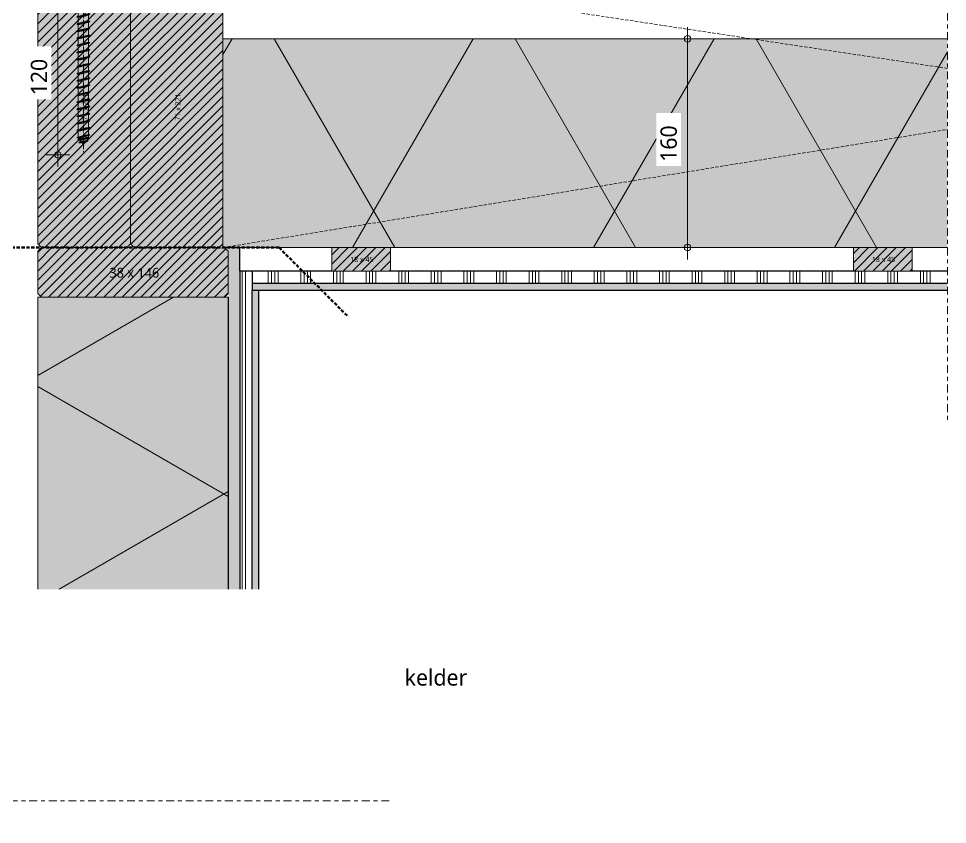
# Model space of a CAD drawing. Header units: millimetres. Extents: x 2927 to 18500, y -7154 to 6447.
# Drawn here: x 7344 to 8056, y 3531 to 4149 of the extents above; entities that cross this region are included whole.
import ezdxf

# ---------------------------------------------------------------- set-up
doc = ezdxf.new("R2010")
doc.units = ezdxf.units.MM
for name, pattern in [('MV_center', [15, 6, -3, 3, -3]), ('MV_hartlijn_staal', [6.6, 5, -0.8, 0, -0.8]), ('MV_hidden', [3.75, 2.5, -1.25])]:
    doc.linetypes.add(name, pattern=pattern)
for name, color, linetype, lineweight in [('A-ANNO-DIMS', 211, 'Continuous', 13), ('A-ANNO-DIMS-5', 211, 'Continuous', 13), ('A-ANNO-NOTE', 131, 'Continuous', 18), ('A-DETL', 90, 'Continuous', 13), ('A-DETL-GENF', 92, 'Continuous', 18), ('A-DETL-MEDM', 33, 'Continuous', 18), ('G-ANNO-TEXT', 231, 'Continuous', 13)]:
    doc.layers.add(name, color=color, linetype=linetype, lineweight=lineweight)
doc.styles.add('Segoe UI', font='segoeui.ttf', dxfattribs={"height": 7.5})
doc.styles.add('Segoe UI_1', font='segoeui.ttf', dxfattribs={"height": 4})
doc.styles.add('Segoe UI_3', font='segoeui.ttf', dxfattribs={"height": 12.5})
doc.dimstyles.new('2_5_mm', dxfattribs={"dimscale": 304.8, "dimtxt": 13.092049, "dimasz": 0.016404, "dimexe": 0.029528, "dimexo": 0.0625, "dimgap": 0.014764, "dimtad": 1, "dimdec": 0, "dimzin": 0, "dimdsep": 46, "dimtxsty": 'Segoe UI_3', "dimblk1": 'DOTBLANK', "dimblk2": 'DOTBLANK', "dimsah": 1, "dimcen": 0.09, "dimdle": 0.029528, "dimazin": 0, "dimtfac": 1, "dimtdec": 4, "dimtix": 1, "dimtmove": 0, "dimatfit": 3, "dimfxl": 0.029528, "dimfxlon": 1, "dimtvp": 1, "dimtfill": 1, "dimtolj": 1, "dimtzin": 0, "dimarcsym": 2})
pattern_1 = [(0, (0, 0), (20.32, 5.08), [1.676, -13.564, 1.676, -13.564, -81.28]), (0, (0, 0), (20.32, 5.08), [-30.48, 1.676, -28.804, 1.676, -13.564, -35.56]), (0, (0, 0), (20.32, 5.08), [-76.2, 1.676, -8.484, 1.676, -23.724]), (120, (7.62, 2.54), (-14.559409, 15.0576362), [1.676, -13.564, 1.676, -13.564, -81.28]), (120, (7.62, 2.54), (-14.559409, 15.0576362), [-30.48, 1.676, -28.804, 1.676, -13.564, -35.56]), (120, (7.62, 2.54), (-14.559409, 15.0576362), [-76.2, 1.676, -8.484, 1.676, -23.724]), (240, (10.16, 12.7), (-5.760591, -20.1376362), [1.676, -13.564, 1.676, -13.564, -81.28]), (240, (10.16, 12.7), (-5.760591, -20.1376362), [-30.48, 1.676, -28.804, 1.676, -13.564, -35.56]), (240, (10.16, 12.7), (-5.760591, -20.1376362), [-76.2, 1.676, -8.484, 1.676, -23.724])]
pattern_2 = [(90, (10, 0), (-25, 1e-15), []), (90, (12.5, 0), (-25, 1e-15), []), (90, (15, 0), (-25, 1e-15), []), (90, (17.5, 0), (-25, 1e-15), [])]

# ---------------------------------------------------------------- blocks, each defined once
blk = doc.blocks.new('42 isolatie - Type 1-3770033-Details Domera')
at = {"layer": 'A-DETL-GENF'}
blk.add_hatch(color=256, dxfattribs=at).paths.add_polyline_path([(201.56, -146.8), (425.32, -146.8), (425.32, -0.8), (201.56, -0.8), (201.56, -143.97)])
at = {"layer": 'A-DETL-GENF', "lineweight": 13}
h = blk.add_hatch(dxfattribs=at)
h.set_pattern_fill('FP_39', color=256, style=0, pattern_type=2)
h.set_pattern_definition([(300, (-2364.6, -150.86), (-129.904, -75), []), (240, (-2364.6, -150.86), (-129.904, 75), [])])
h.paths.add_polyline_path([(201.56, -146.8), (425.32, -146.8), (425.32, -0.8), (201.56, -0.8), (201.56, -143.97)])
at = {"layer": 'A-DETL-GENF'}
for p, q in [((425.32, -0.8), (201.56, -0.8)), ((425.32, -0.8), (201.56, -0.8)), ((425.32, -3.63), (425.32, -0.8)), ((425.32, -143.97), (425.32, -3.63)), ((201.56, -146.8), (425.32, -146.8)), ((425.32, -146.8), (425.32, -143.97))]:
    blk.add_line(p, q, dxfattribs=at)
blk = doc.blocks.new('NLRS_00_DI_maskeer - Type 1-4234569-Details Domera')
at = {"layer": 'A-DETL-GENF', "linetype": 'MV_center'}
blk.add_line((-100, 0), (599.5, 0), dxfattribs=at)
blk = doc.blocks.new('42 isolatie - Type 1-3769867-Details Domera')
at = {"layer": 'A-DETL-GENF'}
blk.add_hatch(color=256, dxfattribs=at).paths.add_polyline_path([(528.66, 0.8), (555.78, 0.8), (555.78, 160.8), (0.28, 160.8), (0.28, 0.8), (483.66, 0.8)])
at = {"layer": 'A-DETL-GENF', "lineweight": 13}
h = blk.add_hatch(dxfattribs=at)
h.set_pattern_fill('FP_48', color=256, style=0, pattern_type=2)
h.set_pattern_definition([(60, (-2360.91, 160.98), (-138.564, 80), []), (120, (-2360.91, 160.98), (-138.564, -80), [])])
h.paths.add_polyline_path([(528.66, 0.8), (555.78, 0.8), (555.78, 160.8), (0.28, 160.8), (0.28, 0.8), (483.66, 0.8)])
at = {"layer": 'A-DETL-GENF'}
for p, q in [((555.78, 160.8), (0.28, 160.8)), ((0.28, 160.8), (0.28, 3.63)), ((555.78, 160.8), (0.28, 160.8)), ((0.28, 3.63), (0.28, 0.8)), ((0.28, 0.8), (1.45, 0.8)), ((1.45, 0.8), (4.28, 0.8)), ((4.28, 0.8), (83.66, 0.8)), ((4.28, 0.8), (83.66, 0.8)), ((83.66, 0.8), (128.66, 0.8)), ((128.66, 0.8), (483.66, 0.8)), ((128.66, 0.8), (483.66, 0.8)), ((483.66, 0.8), (528.66, 0.8)), ((528.66, 0.8), (555.78, 0.8)), ((528.66, 0.8), (555.78, 0.8))]:
    blk.add_line(p, q, dxfattribs=at)
blk = doc.blocks.new('00 hout_rechthoekig_sls - Vuren 18x45-3138897-Details Domera')
at = {"layer": 'A-DETL-GENF', "lineweight": 13}
blk.add_hatch(color=256, dxfattribs=at).paths.add_polyline_path([(45, -18), (45, 0), (0, 0), (0, -18)])
at = {"layer": 'A-DETL-MEDM', "lineweight": 13}
h = blk.add_hatch(dxfattribs=at)
h.set_pattern_fill('FP_49', color=256, style=0, pattern_type=2)
h.set_pattern_definition([(45, (-7583.669, -3973.144), (-3.535534, 3.535534), [])])
h.paths.add_polyline_path([(45, -18), (45, 0), (0, 0), (0, -18)])
at = {"layer": 'A-DETL-MEDM'}
for p, q in [((0, 0), (45, 0)), ((0, -18), (0, 0)), ((45, 0), (45, -18)), ((45, 0), (45, -18)), ((45, 0), (45, -18)), ((45, -18), (0, -18)), ((45, -18), (0, -18))]:
    blk.add_line(p, q, dxfattribs=at)
blk = doc.blocks.new('00 hout_rechthoekig_sls - Vuren 18x45-V21-Details Domera')
at = {"layer": 'A-DETL-GENF', "lineweight": 13}
blk.add_hatch(color=256, dxfattribs=at).paths.add_polyline_path([(45, -18), (45, 0), (0, 0), (0, -18)])
at = {"layer": 'A-DETL-MEDM', "lineweight": 13}
h = blk.add_hatch(dxfattribs=at)
h.set_pattern_fill('FP_50', color=256, style=0, pattern_type=2)
h.set_pattern_definition([(45, (-7983.669, -3973.144), (-3.535534, 3.535534), [])])
h.paths.add_polyline_path([(45, -18), (45, 0), (0, 0), (0, -18)])
at = {"layer": 'A-DETL-MEDM'}
for p, q in [((0, 0), (45, 0)), ((0, -18), (0, 0)), ((45, 0), (45, -18)), ((45, 0), (45, -18)), ((45, 0), (45, -18)), ((45, -18), (0, -18)), ((45, -18), (0, -18))]:
    blk.add_line(p, q, dxfattribs=at)
blk = doc.blocks.new('00 hout_rechthoekig_sls - Vuren 71x221-4309774-Details Domera')
at = {"layer": 'A-DETL-GENF'}
blk.add_hatch(color=256, dxfattribs=at).paths.add_polyline_path([(221, -2.83), (218.17, 0), (2.83, 0), (0, -2.83), (0, -68.17), (2.83, -71), (218.17, -71), (221, -68.17), (221, -24.13)])
at = {"layer": 'A-DETL-MEDM', "lineweight": 13}
h = blk.add_hatch(dxfattribs=at)
h.set_pattern_fill('FP_51', color=256, style=0, pattern_type=2)
h.set_pattern_definition([(135, (4194.144, -7429.284), (-3.535534, -3.535534), [])])
h.paths.add_polyline_path([(221, -68.17), (221, -2.83), (218.17, 0), (2.83, 0), (0, -2.83), (0, -68.17), (2.83, -71), (218.17, -71)])
at = {"layer": 'A-DETL-MEDM'}
for p, q in [((0, -2.83), (2.83, 0)), ((2.83, 0), (0, -2.83)), ((218.17, 0), (221, -2.83)), ((218.17, 0), (221, -2.83)), ((2.83, -71), (0, -68.17)), ((0, -68.17), (2.83, -71)), ((2.83, -71), (218.17, -71)), ((221, -68.17), (218.17, -71)), ((218.17, -71), (221, -68.17))]:
    blk.add_line(p, q, dxfattribs=at)
blk = doc.blocks.new('00 hout_rechthoekig_sls - SLS 38x146-V22-Details Domera')
at = {"layer": 'A-DETL-GENF'}
blk.add_hatch(color=256, dxfattribs=at).paths.add_polyline_path([(46.87, -38), (143.17, -38), (146, -35.17), (146, -2.83), (143.17, 0), (2.83, 0), (0, -2.83), (0, -35.17), (2.83, -38)])
at = {"layer": 'A-DETL-MEDM', "lineweight": 13}
h = blk.add_hatch(dxfattribs=at)
h.set_pattern_fill('FP_52', color=256, style=0, pattern_type=2)
h.set_pattern_definition([(45, (-7358.284, -3973.144), (-3.535534, 3.535534), [])])
h.paths.add_polyline_path([(46.87, -38), (143.17, -38), (146, -35.17), (146, -2.83), (143.17, 0), (2.83, 0), (0, -2.83), (0, -35.17), (2.83, -38)])
at = {"layer": 'A-DETL-MEDM'}
for p, q in [((0, -2.83), (2.83, 0)), ((2.83, 0), (0, -2.83)), ((2.83, 0), (71, 0)), ((142, 0), (143.17, 0)), ((143.17, 0), (146, -2.83)), ((0, -2.83), (0, -35.17)), ((143.17, 0), (146, -2.83)), ((146, -35.17), (146, -2.83)), ((2.83, -38), (0, -35.17)), ((0, -35.17), (2.83, -38)), ((146, -35.17), (143.17, -38)), ((143.17, -38), (146, -35.17)), ((2.83, -38), (143.17, -38))]:
    blk.add_line(p, q, dxfattribs=at)
blk = doc.blocks.new('00 hout_rechthoekig_sls - Vuren 71x221-V23-Details Domera')
at = {"layer": 'A-DETL-GENF'}
blk.add_hatch(color=256, dxfattribs=at).paths.add_polyline_path([(221, -2.83), (218.17, 0), (2.83, 0), (0, -2.83), (0, -68.17), (2.83, -71), (218.17, -71), (221, -68.17)])
at = {"layer": 'A-DETL-MEDM', "lineweight": 13}
h = blk.add_hatch(dxfattribs=at)
h.set_pattern_fill('FP_53', color=256, style=0, pattern_type=2)
h.set_pattern_definition([(135, (4194.144, -7500.284), (-3.535534, -3.535534), [])])
h.paths.add_polyline_path([(221, -68.17), (221, -2.83), (218.17, 0), (2.83, 0), (0, -2.83), (0, -68.17), (2.83, -71), (218.17, -71)])
at = {"layer": 'A-DETL-MEDM'}
for p, q in [((0, -2.83), (2.83, 0)), ((2.83, 0), (0, -2.83)), ((2.83, 0), (218.17, 0)), ((218.17, 0), (221, -2.83)), ((218.17, 0), (221, -2.83)), ((221, -68.17), (221, -2.83)), ((0, -29), (0, -38)), ((2.83, -71), (0, -68.17)), ((0, -68.17), (2.83, -71)), ((2.83, -71), (218.17, -71)), ((221, -68.17), (218.17, -71)), ((218.17, -71), (221, -68.17))]:
    blk.add_line(p, q, dxfattribs=at)
blk = doc.blocks.new('28 schroeven 2D - Tellerkop-schroef 10_0x180mm-3218140-Details Domera')
at = {"layer": 'A-DETL-GENF', "linetype": 'MV_hartlijn_staal', "lineweight": 13}
blk.add_line((0, 9.1), (0, -185.9), dxfattribs=at)
at = {"layer": 'A-DETL-GENF', "lineweight": 5}
for p, q in [((-16, 0), (-16, 1)), ((-16, 1), (-15, 1)), ((-14.2, 4), (0, 4)), ((14.2, 4), (0, 4)), ((16, 1), (15, 1)), ((16, 0), (16, 1)), ((-16, 0), (16, 0)), ((-4, -3.55), (-4, -175)), ((4, -175), (4, -3.55)), ((5, -58.31), (-5, -60.64)), ((-5, -60.64), (-4.25, -60)), ((5, -63.75), (-5, -66.08)), ((4.25, -58.95), (5, -58.31)), ((4.25, -64.39), (5, -63.75)), ((-5, -66.08), (-4.25, -65.44)), ((5, -69.19), (-5, -71.52)), ((-5, -71.52), (-4.25, -70.88)), ((4.25, -69.83), (5, -69.19)), ((5, -74.63), (-5, -76.96)), ((-5, -76.96), (-4.25, -76.32)), ((4.25, -75.27), (5, -74.63)), ((5, -80.07), (-5, -82.4)), ((-5, -82.4), (-4.25, -81.76)), ((4.25, -80.71), (5, -80.07)), ((5, -85.52), (-5, -87.84)), ((-5, -87.84), (-4.25, -87.2)), ((5, -90.96), (-5, -93.28)), ((4.25, -86.16), (5, -85.52)), ((4.25, -91.6), (5, -90.96)), ((-5, -93.28), (-4.25, -92.64)), ((5, -96.4), (-5, -98.72)), ((-5, -98.72), (-4.25, -98.08)), ((4.25, -97.04), (5, -96.4)), ((5, -101.84), (-5, -104.17)), ((-5, -104.17), (-4.25, -103.53)), ((4.25, -102.48), (5, -101.84)), ((5, -107.28), (-5, -109.61)), ((-5, -109.61), (-4.25, -108.97)), ((5, -112.72), (-5, -115.05)), ((4.25, -107.92), (5, -107.28)), ((4.25, -113.36), (5, -112.72)), ((-5, -115.05), (-4.25, -114.41)), ((5, -118.16), (-5, -120.49)), ((-5, -120.49), (-4.25, -119.85)), ((4.25, -118.8), (5, -118.16)), ((5, -123.6), (-5, -125.93)), ((-5, -125.93), (-4.25, -125.29)), ((4.25, -124.24), (5, -123.6)), ((5, -129.04), (-5, -131.37)), ((-5, -131.37), (-4.25, -130.73)), ((5, -134.48), (-5, -136.81)), ((4.25, -129.68), (5, -129.04)), ((4.25, -135.12), (5, -134.48)), ((-5, -136.81), (-4.25, -136.17)), ((5, -139.92), (-5, -142.25)), ((-5, -142.25), (-4.25, -141.61)), ((4.25, -140.56), (5, -139.92)), ((5, -145.36), (-5, -147.69)), ((-5, -147.69), (-4.25, -147.05)), ((4.25, -146), (5, -145.36)), ((5, -150.8), (-5, -153.13)), ((-5, -153.13), (-4.25, -152.49)), ((5, -156.24), (-5, -158.57)), ((4.25, -151.44), (5, -150.8)), ((4.25, -156.88), (5, -156.24)), ((-5, -158.57), (-4.25, -157.93)), ((5, -161.68), (-5, -164.01)), ((-5, -164.01), (-4.25, -163.37)), ((4.25, -162.32), (5, -161.68)), ((5, -167.13), (-5, -169.45)), ((-5, -169.45), (-4.25, -168.81)), ((4.25, -167.77), (5, -167.13)), ((5, -172.57), (-5, -174.89)), ((-5, -174.89), (-4.25, -174.25)), ((4.26, -174.67), (-4.26, -176.66)), ((-4.26, -176.66), (-3.51, -176.02)), ((-4, -175), (0, -180)), ((3.52, -177.07), (-3.52, -178.71)), ((0, -180), (4, -175)), ((2.77, -177.71), (3.52, -177.07)), ((3.51, -175.31), (4.26, -174.67)), ((4.25, -173.21), (5, -172.57)), ((-3.52, -178.71), (-2.77, -178.07))]:
    blk.add_line(p, q, dxfattribs=at)
at = {"layer": 'A-DETL-GENF'}
for p, q in [((-4, -3.55), (-4, 0)), ((4, -3.55), (4, 0))]:
    blk.add_line(p, q, dxfattribs=at)
at = {"layer": 'A-DETL-GENF', "lineweight": 5}
for centre, start, end in [((-6.79, 0.41), 154.12592, 175.87408), ((6.79, 0.41), 4.12592, 25.87408)]:
    blk.add_arc(centre, 8.23, start, end, dxfattribs=at)
for points in [[(-5, -60.64), (-3.5, -61.2), (4.25, -58.95)], [(-4.25, -60), (4.37, -57.74), (5, -58.31)], [(-4.25, -65.44), (4.37, -63.18), (5, -63.75)], [(-5, -66.08), (-3.5, -66.64), (4.25, -64.39)], [(-5, -71.52), (-3.5, -72.08), (4.25, -69.83)], [(-4.25, -70.88), (4.37, -68.62), (5, -69.19)], [(-5, -76.96), (-3.5, -77.52), (4.25, -75.27)], [(-4.25, -76.32), (4.37, -74.06), (5, -74.63)], [(-5, -82.4), (-3.5, -82.96), (4.25, -80.71)], [(-4.25, -81.76), (4.37, -79.5), (5, -80.07)], [(-4.25, -87.2), (4.37, -84.94), (5, -85.52)], [(-5, -87.84), (-3.5, -88.4), (4.25, -86.16)], [(-5, -93.28), (-3.5, -93.84), (4.25, -91.6)], [(-4.25, -92.64), (4.37, -90.38), (5, -90.96)], [(-5, -98.72), (-3.5, -99.28), (4.25, -97.04)], [(-4.25, -98.08), (4.37, -95.82), (5, -96.4)], [(-5, -104.17), (-3.5, -104.72), (4.25, -102.48)], [(-4.25, -103.53), (4.37, -101.26), (5, -101.84)], [(-5, -109.61), (-3.5, -110.17), (4.25, -107.92)], [(-5, -115.05), (-3.5, -115.61), (4.25, -113.36)], [(-4.25, -108.97), (4.37, -106.7), (5, -107.28)], [(-4.25, -114.41), (4.37, -112.15), (5, -112.72)], [(-5, -120.49), (-3.5, -121.05), (4.25, -118.8)], [(-4.25, -119.85), (4.37, -117.59), (5, -118.16)], [(-5, -125.93), (-3.5, -126.49), (4.25, -124.24)], [(-4.25, -125.29), (4.37, -123.03), (5, -123.6)], [(-5, -131.37), (-3.5, -131.93), (4.25, -129.68)], [(-5, -136.81), (-3.5, -137.37), (4.25, -135.12)], [(-4.25, -130.73), (4.37, -128.47), (5, -129.04)], [(-4.25, -136.17), (4.37, -133.91), (5, -134.48)], [(-5, -142.25), (-3.5, -142.81), (4.25, -140.56)], [(-4.25, -141.61), (4.37, -139.35), (5, -139.92)], [(-5, -147.69), (-3.5, -148.25), (4.25, -146)], [(-4.25, -147.05), (4.37, -144.79), (5, -145.36)], [(-5, -153.13), (-3.5, -153.69), (4.25, -151.44)], [(-4.25, -152.49), (4.37, -150.23), (5, -150.8)], [(-4.25, -157.93), (4.37, -155.67), (5, -156.24)], [(-5, -158.57), (-3.5, -159.13), (4.25, -156.88)], [(-5, -164.01), (-3.5, -164.57), (4.25, -162.32)], [(-4.25, -163.37), (4.37, -161.11), (5, -161.68)], [(-5, -169.45), (-3.5, -170.01), (4.25, -167.77)], [(-4.25, -168.81), (4.37, -166.55), (5, -167.13)], [(-5, -174.89), (-3.5, -175.45), (4.25, -173.21)], [(-4.26, -176.66), (-3.01, -177.14), (3.51, -175.31)], [(-4.25, -174.25), (4.37, -171.99), (5, -172.57)], [(-3.52, -178.71), (-2.51, -179.11), (2.77, -177.71)], [(-3.51, -176.02), (3.73, -174.19), (4.26, -174.67)], [(-2.77, -178.07), (3.1, -176.67), (3.52, -177.07)]]:
    blk.add_open_spline(points, degree=2, dxfattribs=at)
blk = doc.blocks.new('NLRS_00_DI_maskeer - Type 1-4234567-Details Domera')
at = {"layer": 'A-DETL-GENF', "linetype": 'MV_center'}
blk.add_line((409.5, 0), (-100, 0), dxfattribs=at)
blk = doc.blocks.new('DIMBLOCK29-Details Domera')
at = {"layer": 'A-ANNO-DIMS-5'}
for p, q in [((7856.58, 3964.14), (7856.58, 4142.14)), ((7856.58, 4133.14), (7847.58, 4133.14)), ((7856.58, 4133.14), (7865.58, 4133.14)), ((7856.58, 3973.14), (7847.58, 3973.14)), ((7856.58, 3973.14), (7865.58, 3973.14))]:
    blk.add_line(p, q, dxfattribs=at)
for centre in [(7856.58, 4133.14), (7856.58, 3973.14)]:
    blk.add_circle(centre, 2.5, dxfattribs=at)
at = {"layer": 'A-ANNO-DIMS-5', "color": 0, "insert": (7835.77, 4038.86), "char_height": 12.5, "width": 34.2774, "attachment_point": 1, "rotation": 90, "line_spacing_factor": 1.142579, "style": 'Segoe UI_3', "bg_fill": 3, "box_fill_scale": 1.25, "bg_fill_color": 9, "bg_fill_true_color": 13158600, "bg_fill_transparency": 0}
blk.add_mtext('160', dxfattribs=at)
blk = doc.blocks.new('_DotBlank')
at = {"color": 0, "linetype": 'ByBlock', "lineweight": -2}
blk.add_line((-0.5, 0), (-1, 0), dxfattribs=at)
blk.add_circle((0, 0), 0.5, dxfattribs=at)
blk = doc.blocks.new('DIMBLOCK63-Details Domera')
at = {"layer": 'A-ANNO-DIMS-5'}
for p, q in [((7373.74, 4173.14), (7373.74, 4035.14)), ((7373.74, 4164.14), (7364.74, 4164.14)), ((7373.74, 4164.14), (7382.74, 4164.14)), ((7373.74, 4044.14), (7364.74, 4044.14)), ((7373.74, 4044.14), (7382.74, 4044.14))]:
    blk.add_line(p, q, dxfattribs=at)
for centre in [(7373.74, 4164.14), (7373.74, 4044.14)]:
    blk.add_circle(centre, 2.5, dxfattribs=at)
at = {"layer": 'A-ANNO-DIMS-5', "color": 0, "insert": (7352.93, 4089.86), "char_height": 12.5, "width": 34.2774, "attachment_point": 1, "rotation": 90, "line_spacing_factor": 1.142579, "style": 'Segoe UI_3', "bg_fill": 3, "box_fill_scale": 1.25, "bg_fill_color": 9, "bg_fill_true_color": 13158600, "bg_fill_transparency": 0}
blk.add_mtext('120', dxfattribs=at)

msp = doc.modelspace()

# ---------------------------------------------------------------- hatches: boundary and pattern name
at = {"layer": 'A-DETL-GENF', "lineweight": 13}
h = msp.add_hatch(dxfattribs=at)
h.set_pattern_fill('FP_4', color=250, style=0, pattern_type=2)
h.set_pattern_definition([(0, (0, 0), (0, 9.476), []), (0, (0, 4.738), (0, 9.476), [4.738, -2.369])])
h.paths.add_polyline_path([(7504.28, 2952.1), (7505.78, 2952.1), (7506.5, 2952.6), (7513.28, 2952.6), (7513.28, 3259.53), (7504.28, 3259.53), (7504.28, 2954.93)])
h.paths.add_polyline_path([(7504.28, 3711.38), (7513.28, 3711.38), (7513.28, 3973.14), (7504.28, 3973.14), (7504.28, 3935.14)])
h = msp.add_hatch(dxfattribs=at)
h.set_pattern_fill('FP_6', color=253, style=0, pattern_type=2)
h.set_pattern_definition(pattern_2)
h.paths.add_polyline_path([(7522.78, 3032.1), (7522.78, 3259.53), (7513.28, 3259.53), (7513.28, 3032.1)])
h.paths.add_polyline_path([(7513.28, 3711.38), (7522.78, 3711.38), (7522.78, 3955.14), (7513.28, 3955.14), (7513.28, 3940.64)])
h = msp.add_hatch(dxfattribs=at)
h.set_pattern_fill('FP_6', color=253, style=0, pattern_type=2)
h.set_pattern_definition(pattern_2)
h.paths.add_polyline_path([(7983.67, 3945.64), (8055.78, 3945.64), (8055.78, 3955.14), (7522.78, 3955.14), (7522.78, 3945.64), (7955.77, 3945.64)])
h = msp.add_hatch(dxfattribs=at)
h.set_pattern_fill('FP_5', color=253, style=0, pattern_type=2)
h.set_pattern_definition(pattern_1)
h.paths.add_polyline_path([(7955.77, 3940.64), (8055.78, 3940.64), (8055.78, 3945.64), (7522.78, 3945.64), (7522.78, 3940.64)])
h = msp.add_hatch(dxfattribs=at)
h.set_pattern_fill('FP_5', color=253, style=0, pattern_type=2)
h.set_pattern_definition(pattern_1)
h.paths.add_polyline_path([(7527.78, 3032.1), (7527.78, 3259.53), (7522.78, 3259.53), (7522.78, 3032.1)])
h.paths.add_polyline_path([(7522.78, 3711.38), (7527.78, 3711.38), (7527.78, 3940.64), (7522.78, 3940.64)])

# ---------------------------------------------------------------- linework, layer by layer
at = {"layer": 'A-DETL', "linetype": 'MV_hidden', "lineweight": 18}
for p, q in [((7500.99, 4194.14), (8055.78, 4110.48)), ((7500.28, 3973.14), (8055.78, 4063.68))]:
    msp.add_line(p, q, dxfattribs=at)
at = {"layer": 'A-DETL', "linetype": 'MV_hidden', "lineweight": 50}
for q in [(7245.21, 3973.14), (7596.32, 3920.11)]:
    msp.add_line((7543.28, 3973.14), q, dxfattribs=at)
at = {"layer": 'A-DETL', "lineweight": 25}
for p, q in [((7513.28, 3955.14), (7513.28, 3973.14)), ((7522.78, 3955.14), (7513.28, 3955.14)), ((7513.28, 3955.14), (7513.28, 3711.38)), ((7583.67, 3955.14), (7522.78, 3955.14)), ((7522.78, 3955.14), (7522.78, 3945.64)), ((7983.67, 3955.14), (7628.67, 3955.14)), ((8055.78, 3955.14), (8028.67, 3955.14)), ((8055.78, 3945.64), (7522.78, 3945.64)), ((7522.78, 3945.64), (7522.78, 3940.64)), ((7522.78, 3711.38), (7522.78, 3940.64)), ((7522.78, 3940.64), (8055.78, 3940.64)), ((7527.78, 3711.38), (7527.78, 3940.64)), ((7504.28, 3935.14), (7504.28, 3711.38))]:
    msp.add_line(p, q, dxfattribs=at)

# ---------------------------------------------------------------- block references
at = {"layer": 'A-DETL-GENF', "linetype": 'MV_center'}
for name, p, rotation in [('NLRS_00_DI_maskeer - Type 1-4234567-Details Domera', (8055.78, 3938.64), 89.99999999999991), ('NLRS_00_DI_maskeer - Type 1-4234569-Details Domera', (7527.78, 3549.22), 180)]:
    msp.add_blockref(name, p, dxfattribs=dict(at, rotation=rotation))
at = {"layer": 'A-DETL-GENF'}
for name, p in [('28 schroeven 2D - Tellerkop-schroef 10_0x180mm-3218140-Details Domera', (7393.28, 4232.14)), ('42 isolatie - Type 1-3769867-Details Domera', (7500.01, 3972.34))]:
    msp.add_blockref(name, p, dxfattribs=at)
at = {"layer": 'A-DETL-GENF', "rotation": 89.99999999999991}
msp.add_blockref('42 isolatie - Type 1-3770033-Details Domera', (7357.48, 3509.82), dxfattribs=at)
at = {"layer": 'A-DETL-MEDM', "rotation": 270.0000000000001}
for name, p in [('00 hout_rechthoekig_sls - Vuren 71x221-4309774-Details Domera', (7429.28, 4194.14)), ('00 hout_rechthoekig_sls - Vuren 71x221-V23-Details Domera', (7500.28, 4194.14))]:
    msp.add_blockref(name, p, dxfattribs=at)
at = {"layer": 'A-DETL-MEDM'}
msp.add_blockref('00 hout_rechthoekig_sls - SLS 38x146-V22-Details Domera', (7358.28, 3973.14), dxfattribs=at)
at = {"layer": 'A-DETL-MEDM', "lineweight": 13}
for name, p in [('00 hout_rechthoekig_sls - Vuren 18x45-3138897-Details Domera', (7583.67, 3973.14)), ('00 hout_rechthoekig_sls - Vuren 18x45-V21-Details Domera', (7983.67, 3973.14))]:
    msp.add_blockref(name, p, dxfattribs=at)

# ---------------------------------------------------------------- texts
at = {"layer": 'A-ANNO-NOTE', "lineweight": 13, "char_height": 4, "width": 27.6582, "attachment_point": 1, "rotation": 90, "style": 'Segoe UI_1'}
for insert in [(7392.67, 4070.45), (7463.67, 4070.45)]:
    msp.add_mtext('71 x 221', dxfattribs=dict(at, insert=insert))
at = {"layer": 'A-ANNO-NOTE', "lineweight": 13, "attachment_point": 1}
for s, insert, char_height, width, style in [('18 x 45', (7597.86, 3966.05), 4, 23.6498, 'Segoe UI_1'), ('18 x 45', (7997.86, 3966.05), 4, 23.6498, 'Segoe UI_1'), ('38 x 146', (7413.22, 3957.59), 7.5, 47.2996, 'Segoe UI')]:
    msp.add_mtext(s, dxfattribs=dict(at, insert=insert, char_height=char_height, width=width, style=style))
at = {"layer": 'G-ANNO-TEXT', "color": 7, "insert": (7639.61, 3649.95), "char_height": 12.5, "width": 57.7215, "attachment_point": 1, "style": 'Segoe UI_3'}
msp.add_mtext('kelder', dxfattribs=at)

# ---------------------------------------------------------------- next in the draw order: dimensions: what is measured, and where the dimension line sits
at = {"layer": 'A-ANNO-DIMS'}
for base, p1, p2, override, picture, middle in [((7373.74, 4044.14), (7364.74, 4164.14), (7364.74, 4044.14), {"dimpost": '<>', "dimfxl": 120}, 'DIMBLOCK63-Details Domera', (7362.74, 4104.14)), ((7856.58, 4133.14), (7847.58, 3973.14), (7847.58, 4133.14), {"dimpost": '<>', "dimfxl": 160}, 'DIMBLOCK29-Details Domera', (7845.58, 4053.14))]:
    dim = msp.add_linear_dim(base=base, p1=p1, p2=p2, angle=90, dimstyle='2_5_mm', override=override, dxfattribs=at)
    dim.commit()
    dim.dimension.update_dxf_attribs({"geometry": picture, "text_midpoint": middle})

doc.saveas('drawing.dxf')
